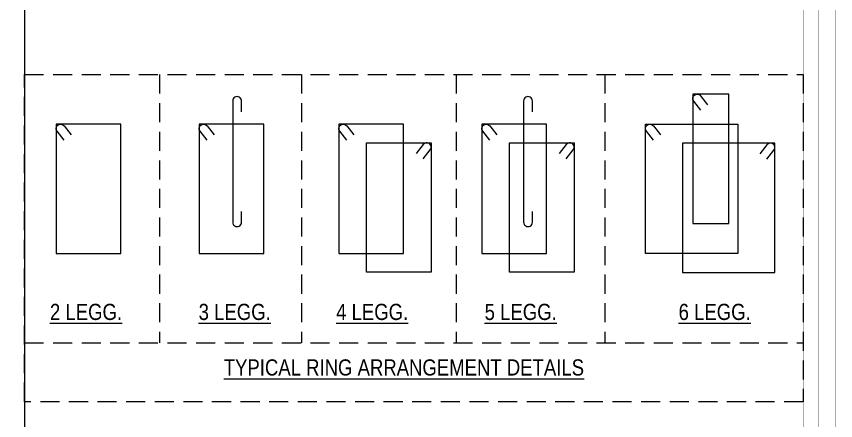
# Model space of a CAD drawing. Header units: millimetres. Extents: x 1112055 to 3390982, y -148532 to 766891.
# Drawn here: x 3040215 to 3056581, y 15897 to 23981 of the extents above; entities that cross this region are included whole.
import ezdxf
from ezdxf.enums import TextEntityAlignment as Align

# ---------------------------------------------------------------- set-up
doc = ezdxf.new("R2010")
doc.units = ezdxf.units.MM
doc.linetypes.add('Hidden', pattern=[9.525, 6.35, -3.175])
for name, color, linetype, lineweight in [('B BEAM IN LINE', 250, 'Continuous', 0), ('B STEEL', 34, 'Continuous', 15), ('B TITLE BLOCK', 250, 'Continuous', 0), ('B-BEAM NO', 215, 'Continuous', 18)]:
    doc.layers.add(name, color=color, linetype=linetype, lineweight=lineweight)
doc.styles.add('SWINC', font='swissc.ttf')

msp = doc.modelspace()

# ---------------------------------------------------------------- linework, layer by layer
at = {"color": 252, "lineweight": 0, "ltscale": 25, "const_width": 7.31}
msp.add_lwpolyline([(2905358, -64430.5), (2905358, 35068.1), (3056577, 35068.1), (3056577, -64430.5)], close=True, dxfattribs=at)
at = {"layer": 'B BEAM IN LINE', "color": 250, "linetype": 'Hidden', "lineweight": 0, "ltscale": 60}
for p, q in [((3043074, 22816.7), (3043074, 17453.8)), ((3045913.7, 22816.7), (3045913.7, 17453.8)), ((3048997.5, 22816.7), (3048997.5, 17453.8)), ((3051970.4, 22816.7), (3051970.4, 17453.8)), ((3040376.6, 17453.8), (3055933.9, 17453.8))]:
    msp.add_line(p, q, dxfattribs=at)
msp.add_lwpolyline([(3055933.9, 16275.3), (3040376.6, 16275.3), (3040376.6, 22816.7), (3055933.9, 22816.7)], close=True, dxfattribs=at)
at = {"layer": 'B STEEL', "color": 34, "lineweight": 9, "ltscale": 25}
for points in [[(3053726.1, 19842.2), (3054448, 19842.2), (3054448, 22427.3), (3053726.1, 22427.3)], [(3041009.5, 19240.8), (3042302.1, 19240.8), (3042302.1, 21825.9), (3041009.5, 21825.9)], [(3043866.5, 19240.8), (3045159.1, 19240.8), (3045159.1, 21825.9), (3043866.5, 21825.9)], [(3046656.1, 19240.8), (3047948.6, 19240.8), (3047948.6, 21825.9), (3046656.1, 21825.9)], [(3049513.4, 19240.8), (3050806, 19240.8), (3050806, 21825.9), (3049513.4, 21825.9)], [(3052782.6, 21825.9), (3054627.1, 21825.9), (3054627.1, 19240.8), (3052782.6, 19240.8)], [(3048500.6, 18868), (3047208, 18868), (3047208, 21453.1), (3048500.6, 21453.1)], [(3051357.9, 18868), (3050065.4, 18868), (3050065.4, 21453.1), (3051357.9, 21453.1)], [(3055367.7, 21446.1), (3053523.2, 21446.1), (3053523.2, 18861), (3055367.7, 18861)]]:
    msp.add_lwpolyline(points, close=True, dxfattribs=at)
for points in [[(3053885.3, 22105.2), (3053745.8, 22283.9, -1.0197835), (3053884.4, 22392.1), (3054023.9, 22213.5)], [(3044713, 22074.5), (3044713, 22287.8, 1.0108994), (3044537.1, 22285.9), (3044537.1, 19866.7, 1.0108994), (3044713, 19864.8), (3044713, 20078.1)], [(3050522.4, 22074.5), (3050522.4, 22287.8, 1.0108994), (3050346.5, 22285.9), (3050346.5, 19866.7, 1.0108994), (3050522.4, 19864.8), (3050522.4, 20078.1)], [(3041168.7, 21503.8), (3041029.2, 21682.5, -1.0197835), (3041167.9, 21790.7), (3041307.4, 21612)], [(3044025.7, 21503.8), (3043886.2, 21682.5, -1.0197835), (3044024.8, 21790.7), (3044164.3, 21612)], [(3046815.3, 21503.8), (3046675.8, 21682.5, -1.0197835), (3046814.4, 21790.7), (3046953.9, 21612)], [(3049672.6, 21503.8), (3049533.1, 21682.5, -1.0197835), (3049671.8, 21790.7), (3049811.3, 21612)], [(3052941.8, 21503.8), (3052802.3, 21682.5, -1.0197835), (3052940.9, 21790.7), (3053080.4, 21612)], [(3048341.4, 21131), (3048480.9, 21309.7, 1.0197835), (3048342.2, 21417.9), (3048202.8, 21239.3)], [(3051198.8, 21131), (3051338.2, 21309.7, 1.0197835), (3051199.6, 21417.9), (3051060.1, 21239.3)], [(3055208.5, 21124), (3055348, 21302.7, 1.0197835), (3055209.4, 21410.9), (3055069.9, 21232.3)]]:
    msp.add_lwpolyline(points, format="xyb", dxfattribs=at)
at = {"layer": 'B TITLE BLOCK', "color": 250, "lineweight": 0}
msp.add_line((3040376.6, 34425), (3040376.6, -63787.4), dxfattribs=at)
at = {"layer": 'B TITLE BLOCK', "color": 1, "ltscale": 25, "const_width": 7.31}
msp.add_lwpolyline([(2905694.7, -64093.8), (2905694.7, 34731.4), (3056240.2, 34731.4), (3056240.2, -64093.8)], close=True, dxfattribs=at)
at = {"layer": 'B TITLE BLOCK', "color": 250, "lineweight": 0, "ltscale": 25, "const_width": 7.31}
msp.add_lwpolyline([(2906001.1, -63787.4), (2906001.1, 34425), (3055933.9, 34425), (3055933.9, -63787.4)], close=True, dxfattribs=at)

# ---------------------------------------------------------------- texts
at = {"layer": 'B-BEAM NO', "ltscale": 25, "style": 'SWINC'}
for s, height, p in [('%%U2 LEGG.', 323.14, (3041606.4, 17909.5)), ('%%U3 LEGG.', 323.14, (3044576.5, 17909.5)), ('%%U4 LEGG.', 323.14, (3047323, 17909.5)), ('%%U5 LEGG.', 323.14, (3050290, 17909.5)), ('%%U6 LEGG.', 323.14, (3054164.4, 17909.5)), ('%%UTYPICAL RING ARRANGEMENT DETAILS', 323.141, (3047956.6, 16798.9))]:
    msp.add_text(s, height=height, dxfattribs=at).set_placement(p, align=Align.CENTER)

doc.saveas('drawing.dxf')
